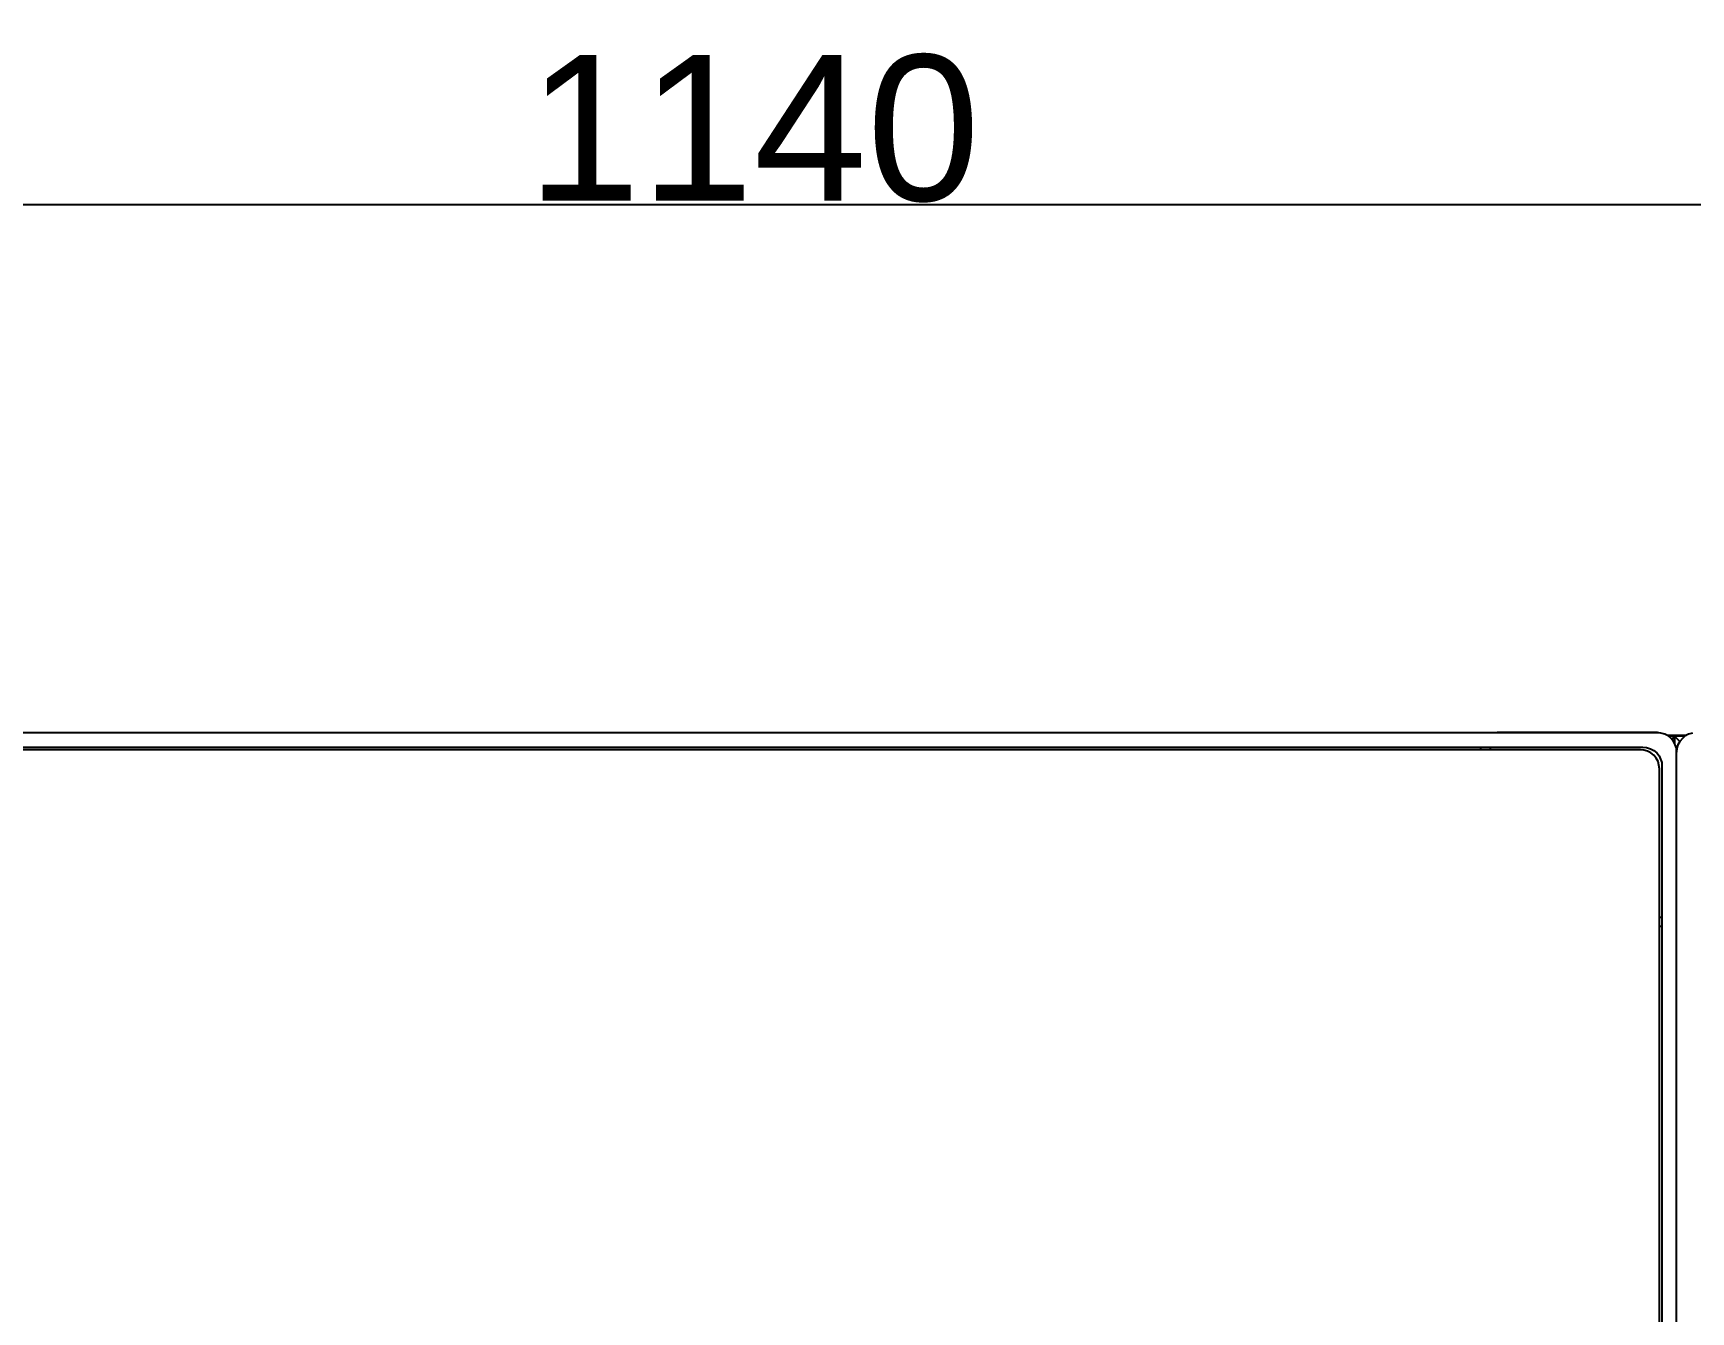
# Model space of a CAD drawing. Header units: millimetres. Extents: x -1283 to 2747, y -259 to 2557.
# Drawn here: x 1141.7 to 1483, y 633 to 896.2 of the extents above; entities that cross this region are included whole.
import ezdxf

# ---------------------------------------------------------------- set-up
doc = ezdxf.new("R2010")
doc.units = ezdxf.units.MM
doc.header["$MEASUREMENT"] = 0
doc.layers.add('Domyślny', color=7, linetype='Continuous', true_color=0x000000)
doc.layers.add('Utwórz2D linie widoczne', color=7, linetype='Continuous', true_color=0x000000)
doc.styles.add('Arial', font='arial.ttf')
doc.dimstyles.new('Domyślny', dxfattribs={"dimtxt": 30, "dimasz": 15, "dimexe": 0.5, "dimexo": 0.5, "dimgap": 0.25, "dimtad": 1, "dimtoh": 1, "dimdec": 0, "dimzin": 1, "dimdsep": 46, "dimtxsty": 'Arial', "dimcen": 0.5, "dimazin": 0, "dimtfac": 1, "dimtdec": 4, "dimtix": 1, "dimtmove": 1, "dimatfit": 3, "dimfxl": 0, "dimtolj": 1, "dimtzin": 1, "dimarcsym": 0})

# ---------------------------------------------------------------- blocks, each defined once
blk = doc.blocks.new('*D2')
at = {"layer": 'Defpoints', "color": 0}
for p in [(1860.05, 860.94), (720.05, 764.97), (1860.05, 764.97)]:
    blk.add_point(p, dxfattribs=at)
at = {"layer": 'Domyślny', "color": 0, "lineweight": -2}
for p, q in [((720.05, 765.47), (720.05, 861.44)), ((735.05, 860.94), (1845.05, 860.94)), ((1860.05, 765.47), (1860.05, 861.44))]:
    blk.add_line(p, q, dxfattribs=at)
at = {"layer": 'Domyślny', "color": 0}
for points in [[(735.05, 863.44), (735.05, 858.44), (720.05, 860.94)], [(1845.05, 858.44), (1845.05, 863.44), (1860.05, 860.94)]]:
    blk.add_solid(points, dxfattribs=at)
at = {"layer": 'Domyślny', "color": 0, "insert": (1290.05, 876.51), "char_height": 30, "attachment_point": 5, "style": 'Arial'}
blk.add_mtext('\\A1;1140', dxfattribs=at)

msp = doc.modelspace()

# ---------------------------------------------------------------- linework, layer by layer
at = {"layer": 'Utwórz2D linie widoczne'}
for p, q in [((1476.05, 752.22), (1104.05, 752.22)), ((1443.2, 752.23), (1443.09, 752.22)), ((1443.31, 752.24), (1443.2, 752.23)), ((1443.42, 752.25), (1443.31, 752.24)), ((1443.54, 752.26), (1443.42, 752.25)), ((1443.65, 752.26), (1443.54, 752.26)), ((1475.65, 752.26), (1443.65, 752.26)), ((1475.78, 752.26), (1475.65, 752.26)), ((1475.92, 752.25), (1475.78, 752.26)), ((1476.05, 752.24), (1475.92, 752.25)), ((1476.18, 752.22), (1476.05, 752.24)), ((1476.85, 752.14), (1476.05, 752.22)), ((1476.31, 752.2), (1476.18, 752.22)), ((1476.44, 752.18), (1476.31, 752.2)), ((1477.65, 751.92), (1476.85, 752.14)), ((1478.35, 751.55), (1477.65, 751.92)), ((1482.09, 751.67), (1478.11, 751.67)), ((1478.95, 751.05), (1478.35, 751.55)), ((1479.65, 751.48), (1478.44, 751.48)), ((1479.45, 750.44), (1478.95, 751.05)), ((1479.07, 750.9), (1479.65, 751.48)), ((1479.65, 749.99), (1479.65, 751.48)), ((1480.73, 750.4), (1479.65, 751.48)), ((1481.77, 751.48), (1479.65, 751.48)), ((1479.65, 751.48), (1479.65, 749.98)), ((1481.25, 751.05), (1480.75, 750.44)), ((1481.85, 751.55), (1481.25, 751.05)), ((1482.55, 751.92), (1481.85, 751.55)), ((1483.35, 752.14), (1482.55, 751.92)), ((1106.99, 749.22), (1473.11, 749.22)), ((1472.61, 748.72), (1107.47, 748.72)), ((1439.69, 748.84), (1439.68, 748.72)), ((1439.71, 748.97), (1439.69, 748.84)), ((1439.74, 749.09), (1439.71, 748.97)), ((1439.77, 749.22), (1439.74, 749.09)), ((1441.65, 749.22), (1441.65, 748.72)), ((1473.3, 748.64), (1472.61, 748.72)), ((1473.11, 749.22), (1473.9, 749.14)), ((1474.09, 748.42), (1473.3, 748.64)), ((1473.9, 749.14), (1474.69, 748.92)), ((1474.77, 748.06), (1474.09, 748.42)), ((1474.69, 748.92), (1475.38, 748.56)), ((1475.36, 747.57), (1474.77, 748.06)), ((1475.85, 746.97), (1475.36, 747.57)), ((1475.38, 748.56), (1475.97, 748.07)), ((1475.97, 748.07), (1476.46, 747.47)), ((1476.46, 747.47), (1476.76, 746.79)), ((1479.75, 749.75), (1479.45, 750.44)), ((1480.05, 749), (1479.75, 749.75)), ((1480.05, 749.23), (1480, 749.12)), ((1480.11, 749.33), (1480.05, 749.23)), ((1480.15, 749), (1480.05, 748.22)), ((1480.05, 375.44), (1480.05, 749)), ((1480.16, 749.43), (1480.11, 749.33)), ((1480.35, 749.75), (1480.15, 749)), ((1480.22, 749.54), (1480.16, 749.43)), ((1480.28, 749.63), (1480.22, 749.54)), ((1480.35, 749.73), (1480.28, 749.63)), ((1480.75, 750.44), (1480.35, 749.75)), ((1476.24, 746.3), (1475.85, 746.97)), ((1476.44, 745.56), (1476.24, 746.3)), ((1476.54, 744.79), (1476.44, 745.56)), ((1476.54, 457.72), (1476.54, 744.79)), ((1476.76, 746.79), (1477.05, 746.05)), ((1477.05, 746.05), (1477.05, 378.39)), ((1476.54, 714.26), (1476.65, 714.26)), ((1476.65, 714.26), (1476.68, 714.26)), ((1476.68, 714.26), (1476.72, 714.26)), ((1476.72, 714.26), (1476.75, 714.26)), ((1476.75, 714.26), (1476.79, 714.27)), ((1476.79, 714.27), (1476.82, 714.27)), ((1476.82, 714.27), (1476.85, 714.28)), ((1476.85, 714.28), (1476.89, 714.29)), ((1476.89, 714.29), (1476.92, 714.3)), ((1476.92, 714.3), (1476.95, 714.31)), ((1476.95, 714.31), (1476.99, 714.32)), ((1476.99, 714.32), (1477.02, 714.33)), ((1477.02, 714.33), (1477.05, 714.34)), ((1476.54, 712.36), (1476.67, 712.39)), ((1476.67, 712.39), (1476.8, 712.43)), ((1476.8, 712.43), (1476.93, 712.47)), ((1476.93, 712.47), (1477.05, 712.51))]:
    msp.add_line(p, q, dxfattribs=at)

# ---------------------------------------------------------------- dimensions: what is measured, and where the dimension line sits
at = {"layer": 'Domyślny'}
dim = msp.add_aligned_dim(p1=(720.05, 764.97), p2=(1860.05, 764.97), distance=95.98, dimstyle='Domyślny', dxfattribs=at)
dim.commit()
dim.dimension.update_dxf_attribs({"geometry": '*D2', "text_midpoint": (1290.05, 876.51)})

doc.saveas('drawing.dxf')
